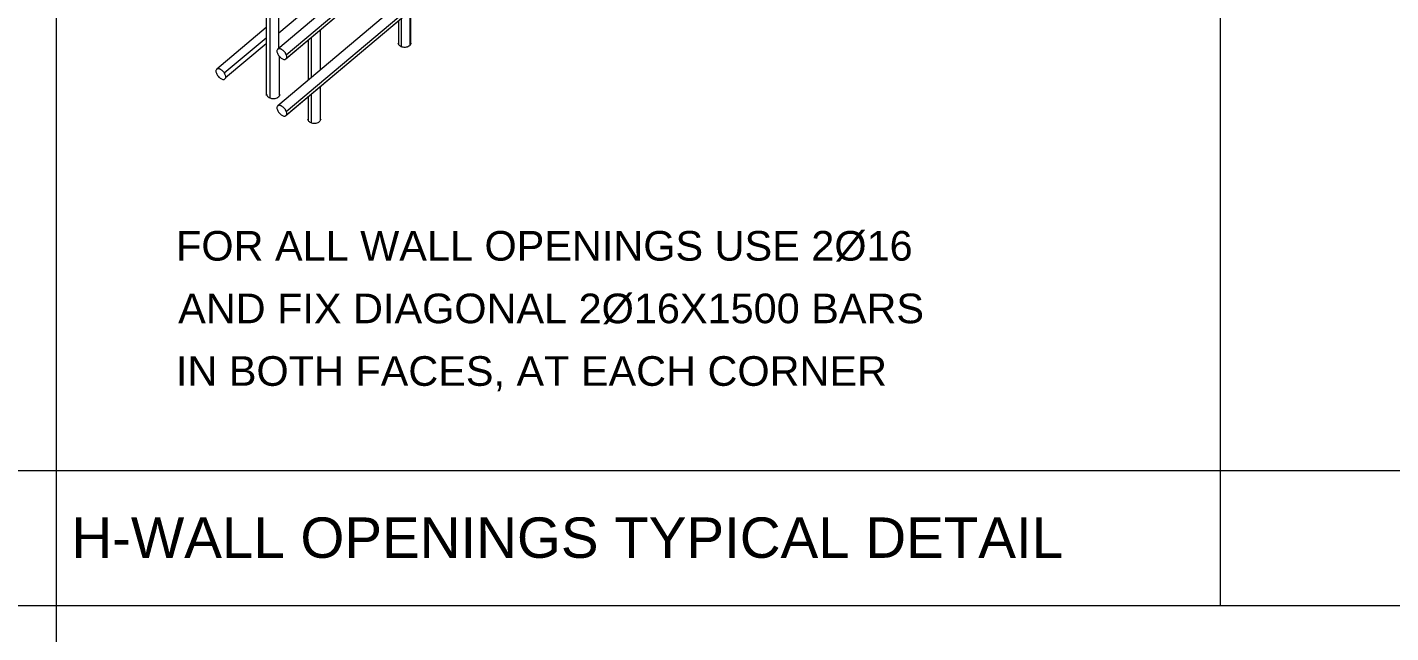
# Model space of a CAD drawing. Extents: x 166525 to 167198, y 178739 to 179747.
# Drawn here: x 166653.54 to 166659.4, y 179564.26 to 179566.87 of the extents above; entities that cross this region are included whole.
import ezdxf

# ---------------------------------------------------------------- set-up
doc = ezdxf.new("R2010")
doc.units = 0
doc.header["$MEASUREMENT"] = 0
doc.layers.add('BEAM', color=6, linetype='CONTINUOUS', lineweight=13)
doc.styles.add('ARIAL', font='arial.ttf')

msp = doc.modelspace()

# ---------------------------------------------------------------- linework, layer by layer
at = {"layer": 'BEAM', "color": 0}
for p, q in [((166653.6661, 179591.82623), (166653.6661, 179553.60608)), ((166658.66979, 179571.65662), (166658.66979, 179564.37873)), ((166654.65533, 179566.74809), (166657.20242, 179568.89467)), ((166654.6565, 179566.73369), (166657.20358, 179568.88027)), ((166654.65533, 179566.50444), (166657.20242, 179568.65101)), ((166654.6565, 179566.49004), (166657.20358, 179568.63661)), ((166654.57067, 179566.57255), (166654.57067, 179567.49752)), ((166654.58566, 179566.56171), (166654.58566, 179567.48526)), ((166654.62361, 179566.77709), (166654.62361, 179567.47536)), ((166654.74855, 179566.94637), (166654.62361, 179566.8413)), ((166655.14945, 179566.90411), (166655.14945, 179566.78273)), ((166655.1872, 179566.78935), (166655.1872, 179566.93589)), ((166655.19051, 179566.79519), (166655.19051, 179566.93871)), ((166654.56873, 179566.86577), (166654.35601, 179566.6866)), ((166654.80284, 179566.68411), (166654.80284, 179566.85532)), ((166655.13836, 179566.79169), (166655.13836, 179566.89476)), ((166654.38865, 179566.67013), (166654.56873, 179566.82152)), ((166654.56873, 179566.79516), (166654.39437, 179566.64854)), ((166654.75069, 179566.64017), (166654.75069, 179566.81146)), ((166654.76178, 179566.82081), (166654.76178, 179566.64951)), ((166655.13699, 179566.7948), (166655.13622, 179566.79791)), ((166655.13836, 179566.79169), (166655.13699, 179566.7948)), ((166655.1403, 179566.78896), (166655.13836, 179566.79169)), ((166655.14283, 179566.78663), (166655.1403, 179566.78896)), ((166655.14595, 179566.78468), (166655.14283, 179566.78663)), ((166655.14945, 179566.78273), (166655.14595, 179566.78468)), ((166655.15334, 179566.78157), (166655.14945, 179566.78273)), ((166655.15743, 179566.7804), (166655.15334, 179566.78157)), ((166655.17436, 179566.78157), (166655.17027, 179566.7804)), ((166655.17825, 179566.78273), (166655.17436, 179566.78157)), ((166655.18175, 179566.78468), (166655.17825, 179566.78273)), ((166655.18487, 179566.78702), (166655.18175, 179566.78468)), ((166655.1872, 179566.78935), (166655.18487, 179566.78702)), ((166655.18915, 179566.79208), (166655.1872, 179566.78935)), ((166655.19051, 179566.79519), (166655.18915, 179566.79208)), ((166655.1911, 179566.79791), (166655.19051, 179566.79519)), ((166654.62672, 179566.57417), (166654.62672, 179566.73964)), ((166655.16171, 179566.78001), (166655.15743, 179566.7804)), ((166655.16599, 179566.78001), (166655.16171, 179566.78001)), ((166655.17027, 179566.7804), (166655.16599, 179566.78001)), ((166654.80284, 179566.46824), (166654.80284, 179566.61176)), ((166654.5732, 179566.57378), (166654.57242, 179566.57689)), ((166654.57456, 179566.57066), (166654.5732, 179566.57378)), ((166654.57651, 179566.56794), (166654.57456, 179566.57066)), ((166654.57904, 179566.5656), (166654.57651, 179566.56794)), ((166654.58215, 179566.56366), (166654.57904, 179566.5656)), ((166654.58566, 179566.56171), (166654.58215, 179566.56366)), ((166654.58955, 179566.56054), (166654.58566, 179566.56171)), ((166654.59364, 179566.55938), (166654.58955, 179566.56054)), ((166654.59792, 179566.55899), (166654.59364, 179566.55938)), ((166654.6022, 179566.55899), (166654.59792, 179566.55899)), ((166654.60648, 179566.55938), (166654.6022, 179566.55899)), ((166654.61057, 179566.56054), (166654.60648, 179566.55938)), ((166654.61446, 179566.56171), (166654.61057, 179566.56054)), ((166654.61796, 179566.56366), (166654.61446, 179566.56171)), ((166654.62108, 179566.56599), (166654.61796, 179566.56366)), ((166654.62341, 179566.56833), (166654.62108, 179566.56599)), ((166654.62536, 179566.57105), (166654.62341, 179566.56833)), ((166654.62672, 179566.57417), (166654.62536, 179566.57105)), ((166654.6273, 179566.57689), (166654.62672, 179566.57417)), ((166654.75069, 179566.46474), (166654.75069, 179566.56781)), ((166654.76178, 179566.57716), (166654.76178, 179566.45578)), ((166654.74933, 179566.46785), (166654.74855, 179566.47096)), ((166654.75069, 179566.46474), (166654.74933, 179566.46785)), ((166654.75263, 179566.46201), (166654.75069, 179566.46474)), ((166654.75516, 179566.45968), (166654.75263, 179566.46201)), ((166654.75828, 179566.45773), (166654.75516, 179566.45968)), ((166654.76178, 179566.45578), (166654.75828, 179566.45773)), ((166654.76567, 179566.45462), (166654.76178, 179566.45578)), ((166654.76976, 179566.45345), (166654.76567, 179566.45462)), ((166654.77404, 179566.45306), (166654.76976, 179566.45345)), ((166654.77832, 179566.45306), (166654.77404, 179566.45306)), ((166654.7826, 179566.45345), (166654.77832, 179566.45306)), ((166654.78669, 179566.45462), (166654.7826, 179566.45345)), ((166654.79058, 179566.45578), (166654.78669, 179566.45462)), ((166654.79409, 179566.45773), (166654.79058, 179566.45578)), ((166654.7972, 179566.46007), (166654.79409, 179566.45773)), ((166654.79954, 179566.4624), (166654.7972, 179566.46007)), ((166654.80148, 179566.46513), (166654.79954, 179566.4624)), ((166654.80284, 179566.46824), (166654.80148, 179566.46513)), ((166654.80343, 179566.47096), (166654.80284, 179566.46824)), ((166665.54405, 179564.95815), (166629.26001, 179564.95815)), ((166665.54405, 179564.37873), (166629.26001, 179564.37873))]:
    msp.add_line(p, q, dxfattribs=at)
at = {"layer": 'BEAM', "color": 0, "flags": 128}
for points in [[(166657.16544, 179568.9188), (166654.61835, 179566.77261)], [(166654.65397, 179566.73019), (166657.20105, 179568.87676)], [(166657.16544, 179568.67515), (166654.61835, 179566.52896)], [(166654.65397, 179566.48653), (166657.20105, 179568.63311)], [(166654.61835, 179566.77261), (166654.6203, 179566.77378), (166654.62244, 179566.77417), (166654.6203, 179566.77378), (166654.61835, 179566.77261), (166654.61699, 179566.77106), (166654.61582, 179566.76872), (166654.61524, 179566.76639), (166654.61504, 179566.76405), (166654.61524, 179566.76094), (166654.61582, 179566.75782), (166654.61699, 179566.75471), (166654.61835, 179566.75121), (166654.6203, 179566.74809), (166654.62244, 179566.74498), (166654.62477, 179566.74187), (166654.6275, 179566.73875), (166654.63022, 179566.73603), (166654.63314, 179566.73369), (166654.63626, 179566.73175), (166654.63917, 179566.73019), (166654.64209, 179566.72902), (166654.64501, 179566.72863), (166654.64754, 179566.72824), (166654.65007, 179566.72863), (166654.65221, 179566.72902), (166654.65397, 179566.73019), (166654.65533, 179566.73175), (166654.6565, 179566.73369), (166654.65708, 179566.73603), (166654.65727, 179566.73875), (166654.65708, 179566.73603), (166654.6565, 179566.73369), (166654.65533, 179566.73175), (166654.65397, 179566.73019)], [(166654.64501, 179566.76405), (166654.64754, 179566.76094), (166654.65007, 179566.75782), (166654.65221, 179566.75471), (166654.65007, 179566.75782), (166654.64754, 179566.76094), (166654.64501, 179566.76405), (166654.64209, 179566.76639), (166654.64501, 179566.76405), (166654.64209, 179566.76639), (166654.63917, 179566.76872), (166654.63626, 179566.77106), (166654.63314, 179566.77261), (166654.63022, 179566.77378), (166654.63314, 179566.77261), (166654.63022, 179566.77378), (166654.6275, 179566.77417), (166654.62477, 179566.77456), (166654.62244, 179566.77417)], [(166654.65727, 179566.73875), (166654.65708, 179566.74187), (166654.6565, 179566.74498), (166654.65533, 179566.74809), (166654.65397, 179566.75121), (166654.65221, 179566.75471)], [(166654.35601, 179566.6866), (166654.35796, 179566.68777), (166654.3601, 179566.68816), (166654.35796, 179566.68777), (166654.35601, 179566.6866), (166654.35465, 179566.68504), (166654.35348, 179566.68271), (166654.3529, 179566.68037), (166654.35271, 179566.67804), (166654.3529, 179566.67492), (166654.35348, 179566.67181), (166654.35465, 179566.6687), (166654.35601, 179566.66519), (166654.35796, 179566.66208), (166654.3601, 179566.65897), (166654.36244, 179566.65585), (166654.36516, 179566.65274), (166654.36788, 179566.65001), (166654.3708, 179566.64768), (166654.37392, 179566.64573), (166654.37684, 179566.64418), (166654.37976, 179566.64301), (166654.38268, 179566.64262), (166654.38521, 179566.64223), (166654.38774, 179566.64262), (166654.38988, 179566.64301), (166654.39163, 179566.64418), (166654.39299, 179566.64573), (166654.39416, 179566.64768), (166654.39474, 179566.65001), (166654.39494, 179566.65274), (166654.39474, 179566.65001), (166654.39416, 179566.64768), (166654.39299, 179566.64573), (166654.39163, 179566.64418)], [(166654.38268, 179566.67804), (166654.38521, 179566.67492), (166654.38774, 179566.67181), (166654.38988, 179566.6687), (166654.38774, 179566.67181), (166654.38521, 179566.67492), (166654.38268, 179566.67804), (166654.37976, 179566.68037), (166654.38268, 179566.67804), (166654.37976, 179566.68037), (166654.37684, 179566.68271), (166654.37392, 179566.68504), (166654.3708, 179566.6866), (166654.36788, 179566.68777), (166654.3708, 179566.6866), (166654.36788, 179566.68777), (166654.36516, 179566.68816), (166654.36244, 179566.68855), (166654.3601, 179566.68816)], [(166654.39494, 179566.65274), (166654.39474, 179566.65585), (166654.39416, 179566.65897), (166654.39299, 179566.66208), (166654.39163, 179566.66519), (166654.38988, 179566.6687)], [(166654.61835, 179566.52896), (166654.6203, 179566.53013), (166654.62244, 179566.53052), (166654.6203, 179566.53013), (166654.61835, 179566.52896), (166654.61699, 179566.5274), (166654.61582, 179566.52507), (166654.61524, 179566.52273), (166654.61504, 179566.5204), (166654.61524, 179566.51728), (166654.61582, 179566.51417), (166654.61699, 179566.51105), (166654.61835, 179566.50755), (166654.6203, 179566.50444), (166654.62244, 179566.50132), (166654.62477, 179566.49821), (166654.6275, 179566.4951), (166654.63022, 179566.49237), (166654.63314, 179566.49004), (166654.63626, 179566.48809), (166654.63917, 179566.48653), (166654.64209, 179566.48537), (166654.64501, 179566.48498), (166654.64754, 179566.48459), (166654.65007, 179566.48498), (166654.65221, 179566.48537), (166654.65397, 179566.48653), (166654.65533, 179566.48809), (166654.6565, 179566.49004), (166654.65708, 179566.49237), (166654.65727, 179566.4951), (166654.65708, 179566.49237), (166654.6565, 179566.49004), (166654.65533, 179566.48809), (166654.65397, 179566.48653)], [(166654.64501, 179566.5204), (166654.64754, 179566.51728), (166654.65007, 179566.51417), (166654.65221, 179566.51105), (166654.65007, 179566.51417), (166654.64754, 179566.51728), (166654.64501, 179566.5204), (166654.64209, 179566.52273), (166654.64501, 179566.5204), (166654.64209, 179566.52273), (166654.63917, 179566.52507), (166654.63626, 179566.5274), (166654.63314, 179566.52896), (166654.63022, 179566.53013), (166654.63314, 179566.52896), (166654.63022, 179566.53013), (166654.6275, 179566.53052), (166654.62477, 179566.53091), (166654.62244, 179566.53052)], [(166654.65727, 179566.4951), (166654.65708, 179566.49821), (166654.6565, 179566.50132), (166654.65533, 179566.50444), (166654.65397, 179566.50755), (166654.65221, 179566.51105)]]:
    msp.add_lwpolyline(points, dxfattribs=at)

# ---------------------------------------------------------------- texts
at = {"layer": 'BEAM', "color": 3, "style": 'ARIAL'}
for s, p in [('FOR ALL WALL OPENINGS USE 2%%C16', (166654.18136, 179565.8629)), ('AND FIX DIAGONAL 2%%C16X1500 BARS', (166654.19045, 179565.59363)), ('IN BOTH FACES, AT EACH CORNER', (166654.18079, 179565.32442))]:
    msp.add_text(s, height=0.1274728, dxfattribs=at).set_placement(p)
at = {"layer": 'BEAM', "color": 2, "style": 'ARIAL'}
msp.add_text('H-WALL OPENINGS TYPICAL DETAIL', height=0.1738266, dxfattribs=at).set_placement((166653.73117, 179564.58452))

doc.saveas('drawing.dxf')
